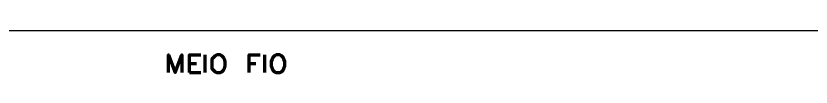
# Model space of a CAD drawing. Header units: millimetres. Extents: x 2273 to 2522, y 1034 to 1187.
# Drawn here: x 2297.339 to 2300.092, y 1102.765 to 1102.912 of the extents above; entities that cross this region are included whole.
import ezdxf

# ---------------------------------------------------------------- set-up
doc = ezdxf.new("R2010")
doc.units = ezdxf.units.MM
doc.layers.add('LAYER8', color=8, linetype='Continuous')
doc.layers.add('PAREDES', color=4, linetype='Continuous', lineweight=100)

# ---------------------------------------------------------------- blocks, each defined once
blk = doc.blocks.new('PLÇ')
at = {"layer": 'PAREDES', "color": 0, "linetype": 'Continuous'}
for points in [[(85.1799, 139.3304), (85.1799, 139.3922), (85.2034, 139.3304), (85.227, 139.3922), (85.227, 139.3304)], [(85.2534, 139.3304), (85.2534, 139.3922), (85.2917, 139.3922)], [(85.3064, 139.3922), (85.3064, 139.3304)], [(85.3475, 139.3922), (85.3417, 139.3892), (85.3358, 139.3833), (85.3299, 139.3775), (85.3299, 139.3686), (85.3299, 139.3539), (85.3299, 139.3451), (85.3358, 139.3392), (85.3417, 139.3333), (85.3475, 139.3304), (85.3593, 139.3304), (85.3652, 139.3333), (85.3711, 139.3392), (85.374, 139.3451), (85.377, 139.3539), (85.377, 139.3686), (85.374, 139.3775), (85.3711, 139.3833), (85.3652, 139.3892), (85.3593, 139.3922), (85.3475, 139.3922)], [(85.4593, 139.3304), (85.4593, 139.3922), (85.4975, 139.3922)], [(85.5123, 139.3922), (85.5123, 139.3304)], [(85.5534, 139.3922), (85.5475, 139.3892), (85.5417, 139.3833), (85.5387, 139.3775), (85.5358, 139.3686), (85.5358, 139.3539), (85.5387, 139.3451), (85.5417, 139.3392), (85.5475, 139.3333), (85.5534, 139.3304), (85.5652, 139.3304), (85.5711, 139.3333), (85.577, 139.3392), (85.5799, 139.3451), (85.5828, 139.3539), (85.5828, 139.3686), (85.5799, 139.3775), (85.577, 139.3833), (85.5711, 139.3892), (85.5652, 139.3922), (85.5534, 139.3922)], [(85.2534, 139.3627), (85.277, 139.3627)], [(85.4593, 139.3627), (85.4828, 139.3627)], [(85.2534, 139.3304), (85.2917, 139.3304)]]:
    blk.add_lwpolyline(points, dxfattribs=at)

msp = doc.modelspace()

# ---------------------------------------------------------------- linework, layer by layer
at = {"layer": 'LAYER8', "color": 0, "linetype": 'Continuous'}
msp.add_lwpolyline([(2274.0813, 1102.9118), (2303.999, 1102.9118)], dxfattribs=at)

# ---------------------------------------------------------------- block references
at = {"layer": 'LAYER8', "color": 0, "linetype": 'ByBlock'}
msp.add_blockref('PLÇ', (2212.6867, 963.4344), dxfattribs=at)

doc.saveas('drawing.dxf')
